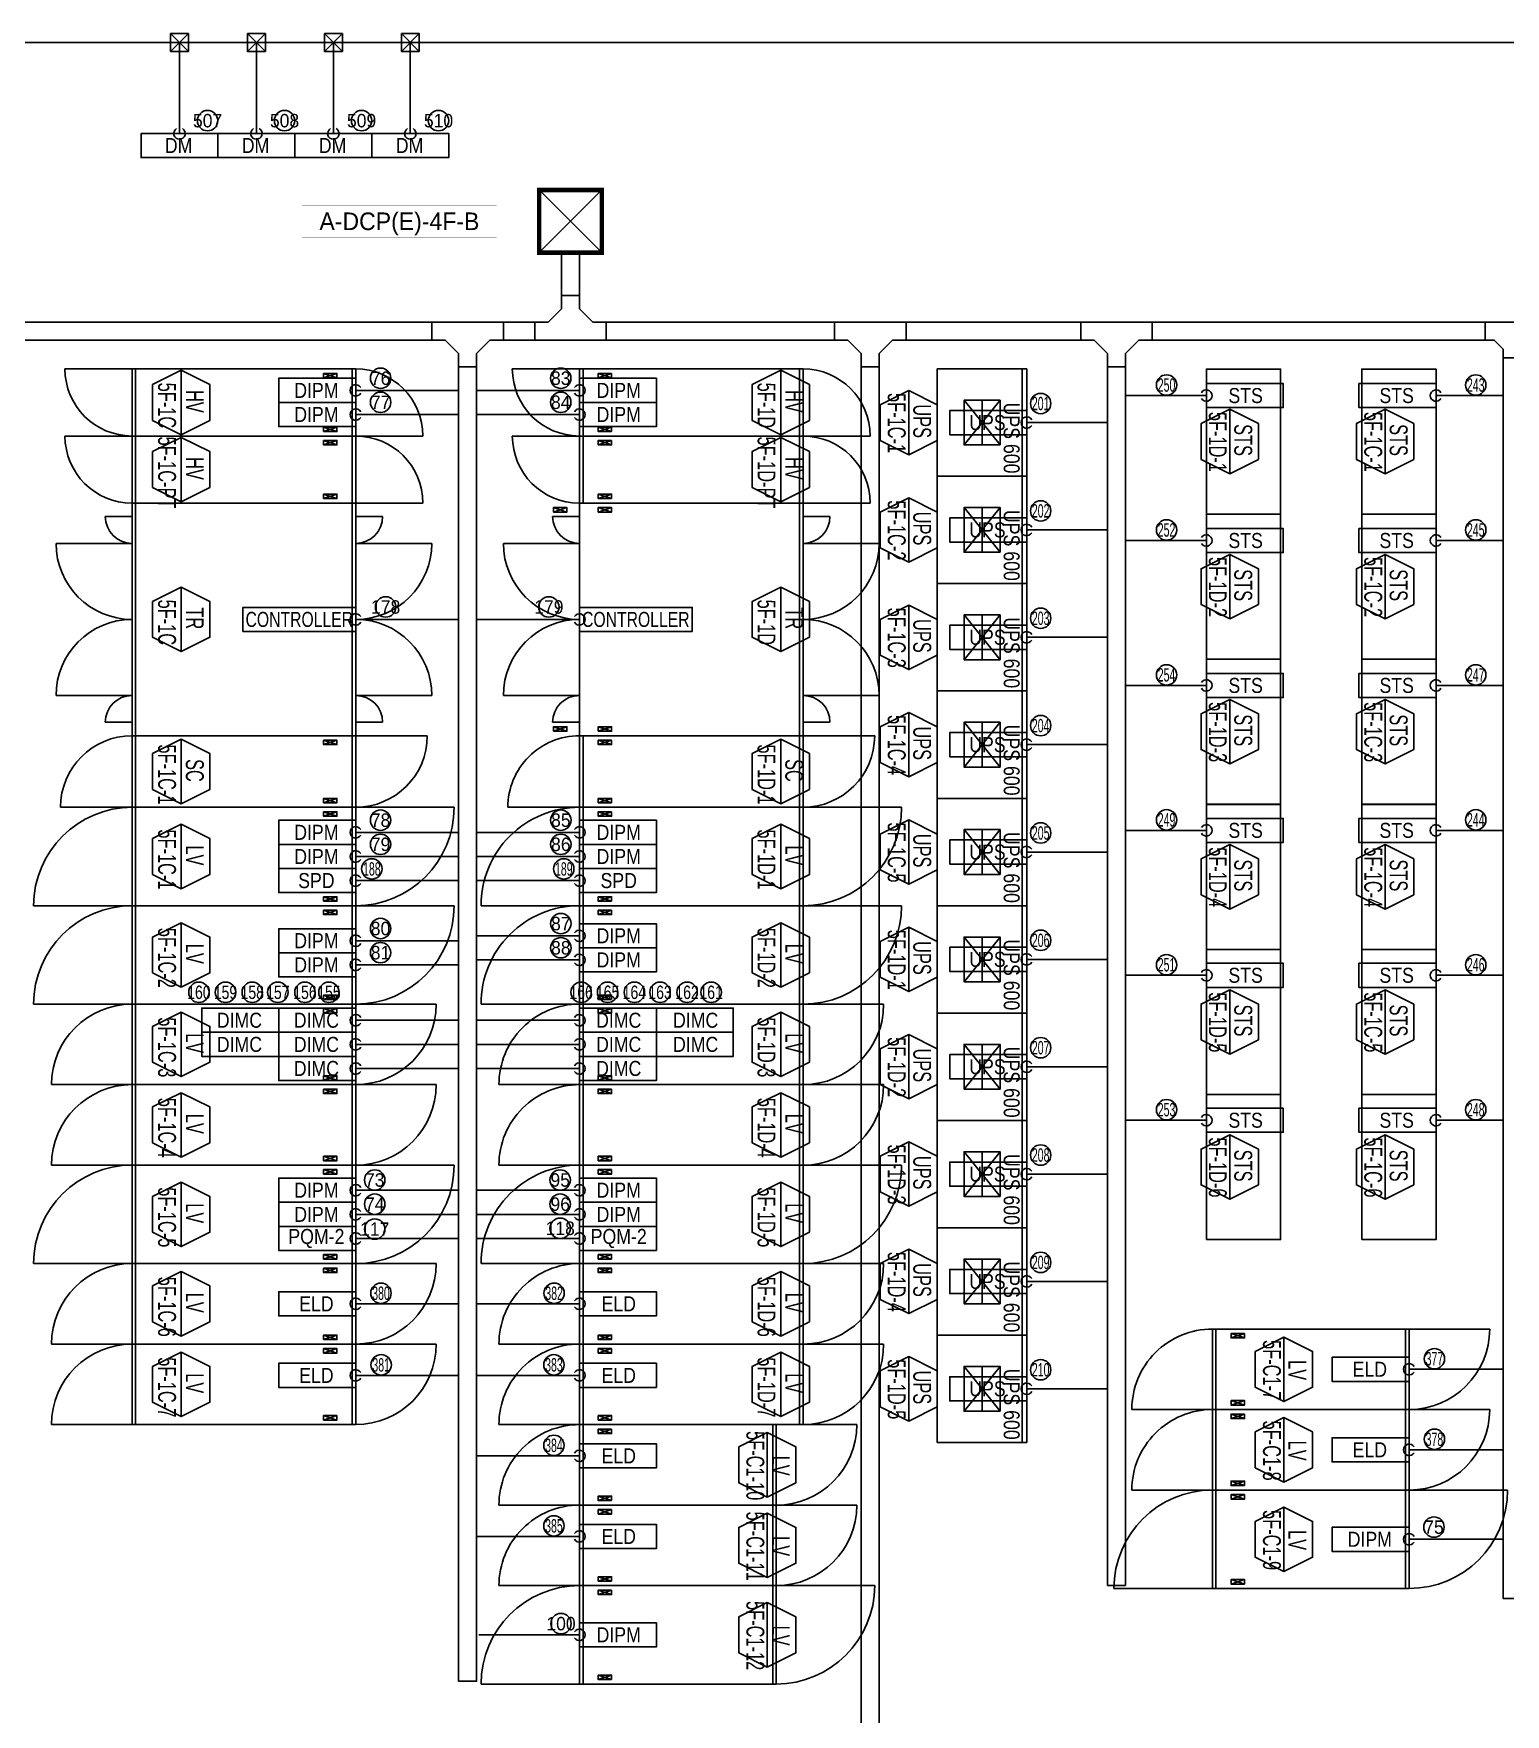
# Model space of a CAD drawing. Header units: millimetres. Extents: x 89450 to 753248, y -530175 to 1209785.
# Drawn here: x 144954 to 161403, y 483866 to 502653 of the extents above; entities that cross this region are included whole.
import ezdxf
from ezdxf.enums import TextEntityAlignment as Align

# ---------------------------------------------------------------- set-up
doc = ezdxf.new("R2010")
doc.units = ezdxf.units.MM
doc.header["$LTSCALE"] = 150
for name, color, linetype in [('------00 Switch Gear', 3, 'Continuous'), ('------00 Switch Gear_Number', 1, 'Continuous'), ('-----29 Indicator', 1, 'Continuous'), ('-----99 EPMS CABLE DUCT', 4, 'Continuous'), ('-----99 EPMS CONDUIT', 4, 'Continuous'), ('-----99 EPMS DEVICE', 3, 'Continuous'), ('-----99 EPMS PNL', 6, 'Continuous')]:
    doc.layers.add(name, color=color, linetype=linetype)
doc.layers.add('NOPLOT', color=191, linetype='Continuous', plot=False)
doc.styles.add('ELEC', font='')
doc.styles.get('ELEC').set_extended_font_data('Dotum')

# ---------------------------------------------------------------- blocks, each defined once
blk = doc.blocks.new('zw$32E')
for p, q in [((100, 0), (0, 0)), ((0, 0), (0, -400)), ((100, -75), (100, 0)), ((175, -150), (100, -75)), ((250, -150), (175, -150)), ((250, -250), (250, -150)), ((100, -325), (175, -250)), ((175, -250), (250, -250)), ((100, -400), (100, -325)), ((0, -400), (100, -400))]:
    blk.add_line(p, q)
blk = doc.blocks.new('750X2500')
at = {"layer": '------00 Switch Gear', "color": 161}
for p, q in [((-3250, 750), (-2458, 750)), ((-2460, 750), (-2460, 0)), ((-210, 700), (-360, 650)), ((-360, 700), (-210, 650)), ((-40, 750), (-40, 0)), ((-210, 50), (-360, 100)), ((-360, 50), (-210, 100)), ((750, 0), (-42, 0))]:
    blk.add_line(p, q, dxfattribs=at)
for points in [[(-2500, 750), (-2500, 0), (0, 0), (0, 750)], [(-360, 700), (-210, 700), (-210, 650), (-360, 650)], [(-360, 50), (-210, 50), (-210, 100), (-360, 100)]]:
    blk.add_lwpolyline(points, close=True, dxfattribs=at)
for centre, start, end in [((-2500, 750), 180, 270), ((0, 0), 0, 90)]:
    blk.add_arc(centre, 750, start, end, dxfattribs=at)
blk = doc.blocks.new('800X2500')
at = {"layer": '------00 Switch Gear', "color": 161}
for p, q in [((-2460, 800), (-2460, 0)), ((800, 800), (-42, 800)), ((-40, 800), (-40, 0)), ((-210, 750), (-360, 700)), ((-360, 750), (-210, 700)), ((-3300, 0), (-2458, 0)), ((-210, 50), (-360, 100)), ((-360, 50), (-210, 100))]:
    blk.add_line(p, q, dxfattribs=at)
for points in [[(-2500, 800), (-2500, 0), (0, 0), (0, 800)], [(-360, 750), (-210, 750), (-210, 700), (-360, 700)], [(-360, 50), (-210, 50), (-210, 100), (-360, 100)]]:
    blk.add_lwpolyline(points, close=True, dxfattribs=at)
for centre, start, end in [((-2500, 0), 90, 180), ((0, 800), 270, 0)]:
    blk.add_arc(centre, 800, start, end, dxfattribs=at)
blk = doc.blocks.new('1100X2500')
at = {"layer": '------00 Switch Gear', "color": 161}
for p, q in [((-2460, 1100), (-2460, 0)), ((-210, 1050), (-360, 1000)), ((-360, 1050), (-210, 1000)), ((1100, 1100), (-42, 1100)), ((-40, 1100), (-40, 0)), ((-3600, 0), (-2458, 0)), ((-210, 50), (-360, 100)), ((-360, 50), (-210, 100))]:
    blk.add_line(p, q, dxfattribs=at)
at = {"layer": '------00 Switch Gear', "color": 161, "elevation": 0}
for points in [[(-2500, 1100), (-2500, 0), (0, 0), (0, 1100)], [(-360, 1050), (-210, 1050), (-210, 1000), (-360, 1000)], [(-360, 50), (-210, 50), (-210, 100), (-360, 100)]]:
    blk.add_lwpolyline(points, close=True, dxfattribs=at)
at = {"layer": '------00 Switch Gear', "color": 161}
for centre, start, end in [((-2500, 0), 90, 180), ((0, 1100), 270, 0)]:
    blk.add_arc(centre, 1100, start, end, dxfattribs=at)
blk = doc.blocks.new('900X2500')
at = {"layer": '------00 Switch Gear', "color": 161}
for p, q in [((-2460, 900), (-2460, 0)), ((-210, 850), (-360, 800)), ((-360, 850), (-210, 800)), ((900, 900), (-42, 900)), ((-40, 900), (-40, 0)), ((-3400, 0), (-2458, 0)), ((-210, 50), (-360, 100)), ((-360, 50), (-210, 100))]:
    blk.add_line(p, q, dxfattribs=at)
at = {"layer": '------00 Switch Gear', "color": 161, "elevation": 0}
for points in [[(-2500, 900), (-2500, 0), (0, 0), (0, 900)], [(-360, 850), (-210, 850), (-210, 800), (-360, 800)], [(-360, 50), (-210, 50), (-210, 100), (-360, 100)]]:
    blk.add_lwpolyline(points, close=True, dxfattribs=at)
at = {"layer": '------00 Switch Gear', "color": 161}
for centre, start, end in [((-2500, 0), 90, 180), ((0, 900), 270, 0)]:
    blk.add_arc(centre, 900, start, end, dxfattribs=at)
blk = doc.blocks.new('UPS 600kV')
at = {"layer": '------00 Switch Gear', "color": 161}
blk.add_line((800, 850), (-402, 850), dxfattribs=at)
blk.add_lwpolyline([(798, -100), (-402, -100), (-402, 900), (798, 900)], close=True, dxfattribs=at)
at = {"layer": 'NOPLOT', "color": 161}
for p, q in [((-52, 199), (448, 601)), ((448, 199), (-52, 601)), ((-52, 400), (448, 400))]:
    blk.add_line(p, q, dxfattribs=at)
blk.add_lwpolyline([(448, 601), (448, 199), (-52, 199), (-52, 601)], close=True, dxfattribs=at)
at = {"layer": 'NOPLOT', "color": 161, "style": 'ELEC', "width": 0.85}
blk.add_text('UPS 600', height=178.2, dxfattribs=at).set_placement((-26, 731), align=Align.MIDDLE_LEFT)
blk = doc.blocks.new('1100x2200')
at = {"layer": '------00 Switch Gear', "color": 161}
for p, q in [((-2160, 0), (-2160, 1100)), ((-1990, 1050), (-1840, 1000)), ((-1840, 1050), (-1990, 1000)), ((1100, 1100), (-42, 1100)), ((-40, 0), (-40, 1100)), ((-3300, 0), (-2158, 0)), ((-1990, 50), (-1840, 100)), ((-1840, 50), (-1990, 100))]:
    blk.add_line(p, q, dxfattribs=at)
at = {"layer": '------00 Switch Gear', "color": 161, "elevation": 0}
for points in [[(0, 0), (0, 1100), (-2200, 1100), (-2200, 0)], [(-1840, 1050), (-1990, 1050), (-1990, 1000), (-1840, 1000)], [(-1840, 50), (-1990, 50), (-1990, 100), (-1840, 100)]]:
    blk.add_lwpolyline(points, close=True, dxfattribs=at)
at = {"layer": '------00 Switch Gear', "color": 161}
for centre, start, end in [((-2200, 0), 90, 180), ((0, 1100), 270, 0)]:
    blk.add_arc(centre, 1100, start, end, dxfattribs=at)
blk = doc.blocks.new('900x2200')
at = {"layer": '------00 Switch Gear', "color": 161}
for p, q in [((-2160, 900), (-2160, 0)), ((-210, 850), (-360, 800)), ((-360, 850), (-210, 800)), ((900, 900), (-42, 900)), ((-40, 900), (-40, 0)), ((-3100, 0), (-2158, 0)), ((-210, 50), (-360, 100)), ((-360, 50), (-210, 100))]:
    blk.add_line(p, q, dxfattribs=at)
for points in [[(-2200, 900), (-2200, 0), (0, 0), (0, 900)], [(-360, 850), (-210, 850), (-210, 800), (-360, 800)], [(-360, 50), (-210, 50), (-210, 100), (-360, 100)]]:
    blk.add_lwpolyline(points, close=True, dxfattribs=at)
for centre, start, end in [((-2200, 0), 90, 180), ((0, 900), 270, 0)]:
    blk.add_arc(centre, 900, start, end, dxfattribs=at)
blk = doc.blocks.new('STS-R')
at = {"color": 161}
blk.add_lwpolyline([(886994, -128588), (888614, -128588), (888614, -129418), (886994, -129418), (886994, -128588)], dxfattribs=at)

msp = doc.modelspace()

# ---------------------------------------------------------------- linework, layer by layer
at = {"layer": '------00 Switch Gear', "color": 161}
for p, q in [((146094, 497405), (146094, 494805)), ((148514, 497405), (148514, 494805)), ((150914, 497305), (150764, 497355)), ((150914, 497355), (150764, 497305)), ((151414, 497305), (151264, 497355)), ((151414, 497355), (151264, 497305)), ((151414, 497305), (151264, 497355)), ((151414, 497355), (151264, 497305)), ((153514, 494805), (153514, 497405)), ((146054, 497255), (145754, 497255)), ((148854, 497255), (148554, 497255)), ((150754, 497255), (151054, 497255)), ((150754, 497255), (151054, 497255)), ((153854, 497255), (153554, 497255)), ((146054, 496955), (145204, 496955)), ((148554, 496955), (149404, 496955)), ((151054, 496955), (150204, 496955)), ((151054, 496955), (150204, 496955)), ((153554, 496955), (154404, 496955)), ((146054, 495255), (145204, 495255)), ((148554, 495255), (149404, 495255)), ((151054, 495255), (150204, 495255)), ((151054, 495255), (150204, 495255)), ((153554, 495255), (154404, 495255)), ((145754, 494955), (146054, 494955)), ((148854, 494955), (148554, 494955)), ((151054, 494955), (150754, 494955)), ((151054, 494955), (150754, 494955)), ((150914, 494855), (150764, 494905)), ((150914, 494905), (150764, 494855)), ((151414, 494855), (151264, 494905)), ((151414, 494905), (151264, 494855)), ((151414, 494855), (151264, 494905)), ((151414, 494905), (151264, 494855)), ((153554, 494955), (153854, 494955))]:
    msp.add_line(p, q, dxfattribs=at)
for points in [[(148554, 497405), (148554, 494805), (146054, 494805), (146054, 497405)], [(150764, 497305), (150764, 497355), (150914, 497355), (150914, 497305)], [(151054, 494805), (151054, 497405), (153554, 497405), (153554, 494805)], [(151264, 497305), (151264, 497355), (151414, 497355), (151414, 497305)], [(151264, 497305), (151264, 497355), (151414, 497355), (151414, 497305)], [(150764, 494855), (150764, 494905), (150914, 494905), (150914, 494855)], [(151264, 494855), (151264, 494905), (151414, 494905), (151414, 494855)], [(151264, 494855), (151264, 494905), (151414, 494905), (151414, 494855)]]:
    msp.add_lwpolyline(points, close=True, dxfattribs=at)
for centre, radius, start, end in [((146054, 497255), 300, 180, 270), ((148554, 497255), 300, 270, 0), ((151054, 497255), 300, 180, 270), ((151054, 497255), 300, 180, 270), ((153554, 497255), 300, 270, 0), ((146054, 496955), 850, 180, 270), ((148554, 496955), 850, 270, 0), ((151054, 496955), 850, 180, 270), ((151054, 496955), 850, 180, 270), ((153554, 496955), 850, 270, 0), ((146054, 495255), 850, 90, 180), ((148554, 495255), 850, 0, 90), ((151054, 495255), 850, 90, 180), ((151054, 495255), 850, 90, 180), ((153554, 495255), 850, 0, 90), ((146054, 494955), 300, 90, 180), ((148554, 494955), 300, 0, 90), ((151054, 494955), 300, 90, 180), ((151054, 494955), 300, 90, 180), ((153554, 494955), 300, 0, 90)]:
    msp.add_arc(centre, radius, start, end, dxfattribs=at)
at = {"layer": '------00 Switch Gear_Number', "color": 1}
for points in [[(146604, 498890), (146604, 498170), (146924, 498330), (146924, 498730), (146604, 498890), (146284, 498730), (146284, 498330), (146604, 498170)], [(153304, 498890), (153304, 498170), (153624, 498330), (153624, 498730), (153304, 498890), (152984, 498730), (152984, 498330), (153304, 498170)], [(154734, 498665), (154734, 497945), (154414, 498105), (154414, 498505), (154734, 498665), (155054, 498505), (155054, 498105), (154734, 497945)], [(146604, 498140), (146604, 497420), (146924, 497580), (146924, 497980), (146604, 498140), (146284, 497980), (146284, 497580), (146604, 497420)], [(153304, 498140), (153304, 497420), (153624, 497580), (153624, 497980), (153304, 498140), (152984, 497980), (152984, 497580), (153304, 497420)], [(154734, 497465), (154734, 496745), (154414, 496905), (154414, 497305), (154734, 497465), (155054, 497305), (155054, 496905), (154734, 496745)], [(146604, 496465), (146604, 495745), (146924, 495905), (146924, 496305), (146604, 496465), (146284, 496305), (146284, 495905), (146604, 495745)], [(153304, 496465), (153304, 495745), (153624, 495905), (153624, 496305), (153304, 496465), (152984, 496305), (152984, 495905), (153304, 495745)], [(154734, 496265), (154734, 495545), (154414, 495705), (154414, 496105), (154734, 496265), (155054, 496105), (155054, 495705), (154734, 495545)], [(154734, 495065), (154734, 494345), (154414, 494505), (154414, 494905), (154734, 495065), (155054, 494905), (155054, 494505), (154734, 494345)], [(146604, 494765), (146604, 494045), (146924, 494205), (146924, 494605), (146604, 494765), (146284, 494605), (146284, 494205), (146604, 494045)], [(153304, 494765), (153304, 494045), (153624, 494205), (153624, 494605), (153304, 494765), (152984, 494605), (152984, 494205), (153304, 494045)], [(146604, 493815), (146604, 493095), (146924, 493255), (146924, 493655), (146604, 493815), (146284, 493655), (146284, 493255), (146604, 493095)], [(153304, 493815), (153304, 493095), (153624, 493255), (153624, 493655), (153304, 493815), (152984, 493655), (152984, 493255), (153304, 493095)], [(154734, 493865), (154734, 493145), (154414, 493305), (154414, 493705), (154734, 493865), (155054, 493705), (155054, 493305), (154734, 493145)], [(146604, 492715), (146604, 491995), (146924, 492155), (146924, 492555), (146604, 492715), (146284, 492555), (146284, 492155), (146604, 491995)], [(153304, 492715), (153304, 491995), (153624, 492155), (153624, 492555), (153304, 492715), (152984, 492555), (152984, 492155), (153304, 491995)], [(154734, 492665), (154734, 491945), (154414, 492105), (154414, 492505), (154734, 492665), (155054, 492505), (155054, 492105), (154734, 491945)], [(146604, 491715), (146604, 490995), (146924, 491155), (146924, 491555), (146604, 491715), (146284, 491555), (146284, 491155), (146604, 490995)], [(153304, 491715), (153304, 490995), (153624, 491155), (153624, 491555), (153304, 491715), (152984, 491555), (152984, 491155), (153304, 490995)], [(154734, 491465), (154734, 490745), (154414, 490905), (154414, 491305), (154734, 491465), (155054, 491305), (155054, 490905), (154734, 490745)], [(146604, 490815), (146604, 490095), (146924, 490255), (146924, 490655), (146604, 490815), (146284, 490655), (146284, 490255), (146604, 490095)], [(153304, 490815), (153304, 490095), (153624, 490255), (153624, 490655), (153304, 490815), (152984, 490655), (152984, 490255), (153304, 490095)], [(154734, 490265), (154734, 489545), (154414, 489705), (154414, 490105), (154734, 490265), (155054, 490105), (155054, 489705), (154734, 489545)], [(146604, 489815), (146604, 489095), (146924, 489255), (146924, 489655), (146604, 489815), (146284, 489655), (146284, 489255), (146604, 489095)], [(153304, 489815), (153304, 489095), (153624, 489255), (153624, 489655), (153304, 489815), (152984, 489655), (152984, 489255), (153304, 489095)], [(154734, 489065), (154734, 488345), (154414, 488505), (154414, 488905), (154734, 489065), (155054, 488905), (155054, 488505), (154734, 488345)], [(146604, 488815), (146604, 488095), (146924, 488255), (146924, 488655), (146604, 488815), (146284, 488655), (146284, 488255), (146604, 488095)], [(153304, 488815), (153304, 488095), (153624, 488255), (153624, 488655), (153304, 488815), (152984, 488655), (152984, 488255), (153304, 488095)], [(146604, 487915), (146604, 487195), (146924, 487355), (146924, 487755), (146604, 487915), (146284, 487755), (146284, 487355), (146604, 487195)], [(153304, 487915), (153304, 487195), (153624, 487355), (153624, 487755), (153304, 487915), (152984, 487755), (152984, 487355), (153304, 487195)], [(154734, 487865), (154734, 487145), (154414, 487305), (154414, 487705), (154734, 487865), (155054, 487705), (155054, 487305), (154734, 487145)]]:
    msp.add_lwpolyline(points, dxfattribs=at)
at = {"layer": '------00 Switch Gear_Number', "color": 1, "elevation": 0}
for points in [[(158322, 498454), (158322, 497734), (158002, 497894), (158002, 498294), (158322, 498454), (158642, 498294), (158642, 497894), (158322, 497734)], [(160059, 498454), (160059, 497734), (159739, 497894), (159739, 498294), (160059, 498454), (160379, 498294), (160379, 497894), (160059, 497734)], [(158322, 496832), (158322, 496112), (158002, 496272), (158002, 496672), (158322, 496832), (158642, 496672), (158642, 496272), (158322, 496112)], [(160059, 496832), (160059, 496112), (159739, 496272), (159739, 496672), (160059, 496832), (160379, 496672), (160379, 496272), (160059, 496112)], [(158322, 495210), (158322, 494490), (158002, 494650), (158002, 495050), (158322, 495210), (158642, 495050), (158642, 494650), (158322, 494490)], [(160059, 495210), (160059, 494490), (159739, 494650), (159739, 495050), (160059, 495210), (160379, 495050), (160379, 494650), (160059, 494490)], [(158322, 493588), (158322, 492868), (158002, 493028), (158002, 493428), (158322, 493588), (158642, 493428), (158642, 493028), (158322, 492868)], [(160059, 493588), (160059, 492868), (159739, 493028), (159739, 493428), (160059, 493588), (160379, 493428), (160379, 493028), (160059, 492868)], [(158322, 491966), (158322, 491246), (158002, 491406), (158002, 491806), (158322, 491966), (158642, 491806), (158642, 491406), (158322, 491246)], [(160059, 491966), (160059, 491246), (159739, 491406), (159739, 491806), (160059, 491966), (160379, 491806), (160379, 491406), (160059, 491246)], [(158322, 490344), (158322, 489624), (158002, 489784), (158002, 490184), (158322, 490344), (158642, 490184), (158642, 489784), (158322, 489624)], [(160059, 490344), (160059, 489624), (159739, 489784), (159739, 490184), (160059, 490344), (160379, 490184), (160379, 489784), (160059, 489624)]]:
    msp.add_lwpolyline(points, dxfattribs=at)
at = {"layer": '------00 Switch Gear_Number', "elevation": 0}
for points in [[(158928, 487363), (158928, 488083), (159248, 487923), (159248, 487523), (158928, 487363), (158608, 487523), (158608, 487923), (158928, 488083)], [(158928, 486463), (158928, 487183), (159248, 487023), (159248, 486623), (158928, 486463), (158608, 486623), (158608, 487023), (158928, 487183)], [(158928, 485463), (158928, 486183), (159248, 486023), (159248, 485623), (158928, 485463), (158608, 485623), (158608, 486023), (158928, 486183)]]:
    msp.add_lwpolyline(points, dxfattribs=at)
at = {"layer": '------00 Switch Gear_Number'}
for points in [[(153154, 486295), (153154, 487015), (153474, 486855), (153474, 486455), (153154, 486295), (152834, 486455), (152834, 486855), (153154, 487015)], [(153154, 485395), (153154, 486115), (153474, 485955), (153474, 485555), (153154, 485395), (152834, 485555), (152834, 485955), (153154, 486115)], [(153154, 484395), (153154, 485115), (153474, 484955), (153474, 484555), (153154, 484395), (152834, 484555), (152834, 484955), (153154, 485115)]]:
    msp.add_lwpolyline(points, dxfattribs=at)
at = {"layer": '-----29 Indicator'}
for centre in [(146898, 501680), (147758, 501680), (148619, 501680), (149479, 501680), (148832, 498801, 0), (150845, 498801, 0), (157616, 498725, 0), (161072, 498725, 0), (148832, 498532, 0), (150845, 498532, 0), (156209, 498518, 0), (156209, 497318, 0), (157616, 497105, 0), (161072, 497105, 0), (148888, 496244, 0), (150712, 496244, 0), (156209, 496118, 0), (157616, 495485, 0), (161072, 495485, 0), (156209, 494918, 0), (148831, 493861, 0), (150846, 493861, 0), (157616, 493865, 0), (161072, 493865, 0), (156209, 493718, 0), (148831, 493591, 0), (150846, 493591, 0), (148734, 493316, 0), (150879, 493316, 0), (150846, 492705, 0), (148831, 492650, 0), (156209, 492518, 0), (148831, 492380, 0), (150846, 492435, 0), (157616, 492245, 0), (161072, 492245, 0), (146801, 491937, 0), (147098, 491937, 0), (147397, 491937, 0), (147683, 491937, 0), (147986, 491937, 0), (148254, 491937, 0), (151073, 491937, 0), (151369, 491937, 0), (151668, 491937, 0), (151955, 491937, 0), (152257, 491937, 0), (152526, 491937, 0), (156209, 491318, 0), (157616, 490625, 0), (161072, 490625, 0), (156209, 490118, 0), (148766, 489839, 0), (150839, 489839, 0), (148766, 489569, 0), (150839, 489569, 0), (148766, 489290, 0), (150839, 489299, 0), (156209, 488918, 0), (148836, 488573, 0), (150771, 488573, 0), (160610, 487841, 0), (148838, 487773, 0), (150769, 487773, 0), (156209, 487718, 0), (150769, 486873, 0), (160610, 486941, 0), (150769, 485973, 0), (160605, 485959, 0), (150848, 484880, 0)]:
    msp.add_circle(centre, 114, dxfattribs=at)
at = {"layer": '-----99 EPMS CABLE DUCT'}
msp.add_line((144653, 502553), (169349, 502553), dxfattribs=at)
at = {"layer": '-----99 EPMS CABLE DUCT', "elevation": 0}
for points in [[(151054, 500205), (150854, 500205), (150854, 499727), (151054, 499727)], [(149404, 499427), (140504, 499427), (140504, 499227), (149404, 499227)], [(150204, 499427), (150554, 499427), (150554, 499227), (150204, 499227)], [(151354, 499427), (153904, 499427), (153904, 499227), (151354, 499227)], [(154704, 499427), (156657, 499427), (156657, 499227), (154704, 499227)], [(161178, 499427), (157457, 499427), (157457, 499227), (161178, 499227)]]:
    msp.add_lwpolyline(points, close=True, dxfattribs=at)
at = {"layer": '-----99 EPMS CABLE DUCT'}
msp.add_lwpolyline([(161378, 499027), (161578, 499027), (161578, 499427), (161178, 499427), (161178, 499227), (161278, 499227), (161378, 499127), (161378, 499027)], dxfattribs=at)
for points in [[(161578, 499027), (161378, 499027), (161378, 485162), (161578, 485162)], [(149904, 498927), (149704, 498927), (149704, 484237), (149904, 484237)], [(154404, 498927), (154204, 498927), (154204, 482507), (154404, 482507)], [(157157, 498927), (156957, 498927), (156957, 485307), (157157, 485307)]]:
    msp.add_lwpolyline(points, close=True, dxfattribs=at)
at = {"layer": '-----99 EPMS CONDUIT'}
for p, q in [((146684, 502653), (146484, 502453)), ((146484, 502653), (146684, 502453)), ((146584, 501536), (146584, 502553)), ((147544, 502653), (147344, 502453)), ((147344, 502653), (147544, 502453)), ((147444, 501536), (147444, 502553)), ((148404, 502653), (148204, 502453)), ((148204, 502653), (148404, 502453)), ((148304, 501536), (148304, 502553)), ((149264, 502653), (149064, 502453)), ((149064, 502653), (149264, 502453)), ((149164, 501536), (149164, 502553)), ((148554, 498665), (149704, 498665)), ((151054, 498665), (149904, 498665)), ((158061, 498607), (157157, 498607)), ((160628, 498607), (161378, 498607)), ((148554, 498395), (149704, 498395)), ((151054, 498395), (149904, 498395)), ((156054, 498305), (156957, 498305)), ((156054, 497105), (156957, 497105)), ((158061, 496987), (157157, 496987)), ((160628, 496987), (161378, 496987)), ((148554, 496105), (149704, 496105, 0)), ((151054, 496105), (149904, 496105, 0)), ((156054, 495905), (156957, 495905)), ((158061, 495367), (157157, 495367)), ((160628, 495367), (161378, 495367)), ((156054, 494705), (156957, 494705)), ((148554, 493725), (149703, 493725)), ((151054, 493725), (149904, 493725)), ((158061, 493747), (157157, 493747)), ((160628, 493747), (161378, 493747)), ((148554, 493455), (149703, 493455)), ((151054, 493455), (149904, 493455)), ((156054, 493505), (156957, 493505)), ((148554, 493185), (149703, 493185)), ((151054, 493185), (149904, 493185)), ((148554, 492513), (149703, 492513)), ((151054, 492568), (149904, 492568)), ((148554, 492244), (149703, 492244)), ((151054, 492299), (149904, 492299)), ((156054, 492305), (156957, 492305)), ((158061, 492127), (157157, 492127)), ((160628, 492127), (161378, 492127)), ((148554, 491625), (149703, 491625)), ((151054, 491625), (149904, 491625)), ((148554, 491355), (149703, 491355)), ((151054, 491355), (149904, 491355)), ((156054, 491105), (156957, 491105)), ((148554, 491085), (149703, 491085)), ((151054, 491085), (149904, 491085)), ((158061, 490507), (157157, 490507)), ((160628, 490507), (161378, 490507)), ((156054, 489905), (156957, 489905)), ((148554, 489725), (149704, 489725)), ((151054, 489725), (149904, 489725)), ((148554, 489455), (149704, 489455)), ((151054, 489455), (149904, 489455)), ((148554, 489185), (149704, 489185)), ((151054, 489185), (149904, 489185)), ((156054, 488705), (156957, 488705)), ((148554, 488455), (149704, 488455)), ((151054, 488455), (149904, 488455)), ((160328, 487723, 0), (161379, 487723)), ((148554, 487655), (149704, 487655)), ((151054, 487655), (149904, 487655)), ((156054, 487505), (156957, 487505)), ((160328, 486823, 0), (161379, 486823)), ((151054, 486755), (149904, 486755)), ((151054, 485855), (149904, 485855)), ((160328, 485823, 0), (161378, 485823)), ((151054, 484755), (149929, 484755))]:
    msp.add_line(p, q, dxfattribs=at)
for points in [[(146484, 502653), (146684, 502653), (146684, 502453), (146484, 502453)], [(147344, 502653), (147544, 502653), (147544, 502453), (147344, 502453)], [(148204, 502653), (148404, 502653), (148404, 502453), (148204, 502453)], [(149064, 502653), (149264, 502653), (149264, 502453), (149064, 502453)]]:
    msp.add_lwpolyline(points, close=True, dxfattribs=at)
for centre, start, end in [((146584, 501536), 120, 60), ((147444, 501536), 120, 60), ((148304, 501536), 120, 60), ((149164, 501536), 120, 60), ((148554, 498665), 30, 330), ((151054, 498665), 210, 150), ((158061, 498607), 210, 150), ((160628, 498607), 30, 330), ((148554, 498395), 30, 330), ((151054, 498395), 210, 150), ((156054, 498305), 30, 330), ((156054, 497105), 30, 330), ((158061, 496987), 210, 150), ((160628, 496987), 30, 330), ((148554, 496105), 30, 330), ((151054, 496105), 210, 150), ((156054, 495905), 30, 330), ((158061, 495367), 210, 150), ((160628, 495367), 30, 330), ((156054, 494705), 30, 330), ((148554, 493725), 30, 330), ((151054, 493725), 210, 150), ((158061, 493747), 210, 150), ((160628, 493747), 30, 330), ((156054, 493505), 30, 330), ((148554, 493455), 30, 330), ((151054, 493455), 210, 150), ((148554, 493185), 30, 330), ((151054, 493185), 210, 150), ((151054, 492568), 210, 150), ((148554, 492513), 30, 330), ((148554, 492244), 30, 330), ((151054, 492299), 210, 150), ((156054, 492305), 30, 330), ((158061, 492127), 210, 150), ((160628, 492127), 30, 330), ((148554, 491625), 30, 330), ((151054, 491625), 210, 150), ((148554, 491355), 30, 330), ((151054, 491355), 210, 150), ((148554, 491085), 30, 330), ((151054, 491085), 210, 150), ((156054, 491105), 30, 330), ((158061, 490507), 210, 150), ((160628, 490507), 30, 330), ((156054, 489905), 30, 330), ((148554, 489725), 30, 330), ((151054, 489725), 210, 150), ((148554, 489455), 30, 330), ((151054, 489455), 210, 150), ((148554, 489185), 30, 330), ((151054, 489185), 210, 150), ((156054, 488705), 30, 330), ((148554, 488455), 30, 330), ((151054, 488455), 210, 150), ((148554, 487655), 30, 330), ((151054, 487655), 210, 150), ((160328, 487723, 0), 30, 330), ((156054, 487505), 30, 330), ((151054, 486755), 210, 150), ((160328, 486823, 0), 30, 330), ((151054, 485855), 210, 150), ((160328, 485823, 0), 30, 330), ((151054, 484755), 210, 150)]:
    msp.add_arc(centre, 63.8, start, end, dxfattribs=at)
at = {"layer": '-----99 EPMS DEVICE', "color": 2}
for points in [[(147014, 501536), (146154, 501536), (146154, 501267), (147014, 501267)], [(147874, 501536), (147014, 501536), (147014, 501267), (147874, 501267)], [(148734, 501536), (147874, 501536), (147874, 501267), (148734, 501267)], [(149594, 501536), (148734, 501536), (148734, 501267), (149594, 501267)], [(148554, 488590), (147693, 488590), (147693, 488320), (148554, 488320)], [(148554, 487790), (147693, 487790), (147693, 487520), (148554, 487520)]]:
    msp.add_lwpolyline(points, close=True, dxfattribs=at)
at = {"layer": '-----99 EPMS DEVICE'}
for points in [[(148554, 498800), (147693, 498800), (147693, 498530), (148554, 498530)], [(151054, 498800), (151914, 498800), (151914, 498530), (151054, 498530)], [(158061, 498741), (158921, 498741), (158921, 498472), (158061, 498472)], [(160628, 498741), (159767, 498741), (159767, 498472), (160628, 498472)], [(148554, 498530), (147693, 498530), (147693, 498260), (148554, 498260)], [(151054, 498530), (151914, 498530), (151914, 498260), (151054, 498260)], [(156054, 498440), (155193, 498440), (155193, 498170), (156054, 498170)], [(156054, 497240), (155193, 497240), (155193, 496970), (156054, 496970)], [(158061, 497121), (158921, 497121), (158921, 496852), (158061, 496852)], [(160628, 497121), (159767, 497121), (159767, 496852), (160628, 496852)], [(156054, 496040), (155193, 496040), (155193, 495770), (156054, 495770)], [(158061, 495501), (158921, 495501), (158921, 495232), (158061, 495232)], [(160628, 495501), (159767, 495501), (159767, 495232), (160628, 495232)], [(156054, 494840), (155193, 494840), (155193, 494570), (156054, 494570)], [(148554, 493860), (147693, 493860), (147693, 493590), (148554, 493590)], [(151054, 493860), (151914, 493860), (151914, 493590), (151054, 493590)], [(158061, 493881), (158921, 493881), (158921, 493612), (158061, 493612)], [(160628, 493881), (159767, 493881), (159767, 493612), (160628, 493612)], [(148554, 493590), (147693, 493590), (147693, 493320), (148554, 493320)], [(151054, 493590), (151914, 493590), (151914, 493320), (151054, 493320)], [(156054, 493640), (155193, 493640), (155193, 493370), (156054, 493370)], [(148554, 493320), (147693, 493320), (147693, 493051), (148554, 493051)], [(151054, 493320), (151914, 493320), (151914, 493051), (151054, 493051)], [(148554, 492648), (147693, 492648), (147693, 492379), (148554, 492379)], [(151054, 492703), (151914, 492703), (151914, 492434), (151054, 492434)], [(151054, 492434), (151914, 492434), (151914, 492164), (151054, 492164)], [(156054, 492440), (155193, 492440), (155193, 492170), (156054, 492170)], [(148554, 492379), (147693, 492379), (147693, 492109), (148554, 492109)], [(158061, 492261), (158921, 492261), (158921, 491992), (158061, 491992)], [(160628, 492261), (159767, 492261), (159767, 491992), (160628, 491992)], [(147693, 491760), (146833, 491760), (146833, 491490), (147693, 491490)], [(148554, 491760), (147693, 491760), (147693, 491490), (148554, 491490)], [(151054, 491760), (151914, 491760), (151914, 491490), (151054, 491490)], [(151914, 491760), (152774, 491760), (152774, 491490), (151914, 491490)], [(147693, 491490), (146833, 491490), (146833, 491220), (147693, 491220)], [(148554, 491490), (147693, 491490), (147693, 491220), (148554, 491220)], [(151054, 491490), (151914, 491490), (151914, 491220), (151054, 491220)], [(151914, 491490), (152774, 491490), (152774, 491220), (151914, 491220)], [(148554, 491220), (147693, 491220), (147693, 490951), (148554, 490951)], [(151054, 491220), (151914, 491220), (151914, 490951), (151054, 490951)], [(156054, 491240), (155193, 491240), (155193, 490970), (156054, 490970)], [(158061, 490641), (158921, 490641), (158921, 490372), (158061, 490372)], [(160628, 490641), (159767, 490641), (159767, 490372), (160628, 490372)], [(156054, 490040), (155193, 490040), (155193, 489770), (156054, 489770)], [(148554, 489860), (147693, 489860), (147693, 489590), (148554, 489590)], [(148554, 489590), (147693, 489590), (147693, 489320), (148554, 489320)], [(148554, 489320), (147693, 489320), (147693, 489051), (148554, 489051)], [(156054, 488840), (155193, 488840), (155193, 488570), (156054, 488570)], [(156054, 487640), (155193, 487640), (155193, 487370), (156054, 487370)], [(151054, 484890), (151914, 484890), (151914, 484620), (151054, 484620)]]:
    msp.add_lwpolyline(points, close=True, dxfattribs=at)
at = {"layer": '-----99 EPMS DEVICE', "elevation": 0}
for points in [[(148554, 496240), (147293, 496240), (147293, 495970), (148554, 495970)], [(151054, 496240), (152314, 496240), (152314, 495970), (151054, 495970)], [(151054, 489860), (151914, 489860), (151914, 489590), (151054, 489590)], [(151054, 489590), (151914, 489590), (151914, 489320), (151054, 489320)], [(151054, 489320), (151914, 489320), (151914, 489051), (151054, 489051)], [(160328, 485958), (159467, 485958), (159467, 485688), (160328, 485688)]]:
    msp.add_lwpolyline(points, close=True, dxfattribs=at)
at = {"layer": '-----99 EPMS DEVICE', "color": 2, "elevation": 0}
for points in [[(151054, 488590), (151914, 488590), (151914, 488320), (151054, 488320)], [(151054, 487790), (151914, 487790), (151914, 487520), (151054, 487520)], [(160328, 487858), (159467, 487858), (159467, 487588), (160328, 487588)], [(151054, 486890), (151914, 486890), (151914, 486620), (151054, 486620)], [(160328, 486958), (159467, 486958), (159467, 486688), (160328, 486688)], [(151054, 485990), (151914, 485990), (151914, 485720), (151054, 485720)]]:
    msp.add_lwpolyline(points, close=True, dxfattribs=at)
at = {"layer": '-----99 EPMS PNL'}
for p, q in [((150604, 500905), (151304, 500205)), ((150604, 500205), (151304, 500905))]:
    msp.add_line(p, q, dxfattribs=at)
at = {"layer": '-----99 EPMS PNL', "elevation": 0}
for points, const_width in [([(150604, 500905), (151304, 500905), (151304, 500205), (150604, 500205)], 50), ([(147957, 500374), (147957, 500735), (150128, 500735), (150128, 500374)], 1)]:
    msp.add_lwpolyline(points, close=True, dxfattribs=dict(at, const_width=const_width))

# ---------------------------------------------------------------- block references
at = {"layer": '------00 Switch Gear'}
for name, p in [('750X2500', (148554, 498155)), ('750X2500', (148554, 497405)), ('800X2500', (148554, 494005)), ('1100X2500', (148554, 492905)), ('1100X2500', (148554, 491805)), ('900X2500', (148554, 490905)), ('900X2500', (148554, 490005)), ('1100X2500', (148554, 488905)), ('900X2500', (148554, 488005)), ('900X2500', (148554, 487105)), ('1100x2200', (160328, 485273, 0)), ('1100x2200', (153254, 484205))]:
    msp.add_blockref(name, p, dxfattribs=at)
for name, p, rotation in [('750X2500', (151054, 498905), 180), ('UPS 600kV', (155154, 498503), 270), ('STS-R', (29473, -389711), 90), ('STS-R', (31210, -389711), 90), ('750X2500', (151054, 498155), 180), ('UPS 600kV', (155154, 497303), 270), ('STS-R', (29473, -391333), 90), ('STS-R', (31210, -391333), 90), ('UPS 600kV', (155154, 496103), 270), ('STS-R', (29473, -392955), 90), ('STS-R', (31210, -392955), 90), ('UPS 600kV', (155154, 494903), 270), ('800X2500', (151054, 494805), 180), ('UPS 600kV', (155154, 493703), 270), ('1100X2500', (151054, 494005), 180), ('STS-R', (29473, -394577), 90), ('STS-R', (31210, -394577), 90), ('1100X2500', (151054, 492905), 180), ('UPS 600kV', (155154, 492503), 270), ('STS-R', (29473, -396199), 90), ('STS-R', (31210, -396199), 90), ('900X2500', (151054, 491805), 180), ('UPS 600kV', (155154, 491303), 270), ('900X2500', (151054, 490905), 180), ('STS-R', (29473, -397821), 90), ('STS-R', (31210, -397821), 90), ('UPS 600kV', (155154, 490103), 270), ('1100X2500', (151054, 490005), 180), ('UPS 600kV', (155154, 488903), 270), ('900X2500', (151054, 488905), 180), ('UPS 600kV', (155154, 487703), 270), ('900x2200', (158128, 488173, 0), 180), ('900X2500', (151054, 488005), 180), ('900x2200', (158128, 487273, 0), 180), ('900x2200', (151054, 487105), 180), ('900x2200', (151054, 486205), 180)]:
    msp.add_blockref(name, p, dxfattribs=dict(at, rotation=rotation))
at = {"layer": '-----99 EPMS CABLE DUCT', "xscale": 2, "yscale": 2, "zscale": 2}
for p, rotation in [((150554, 499227), 89.99999999999993), ((150204, 499427), 269.9999999999999), ((154704, 499427), 269.9999999999999), ((157457, 499427), 269.9999999999999)]:
    msp.add_blockref('zw$32E', p, dxfattribs=dict(at, rotation=rotation))

# ---------------------------------------------------------------- texts
at = {"layer": '------00 Switch Gear_Number', "color": 0, "style": 'ELEC', "width": 0.7}
for s, p in [('5F-1C', (146445, 498497)), ('HV', (146755, 498542)), ('5F-1D', (153145, 498497)), ('HV', (153455, 498542)), ('5F-1C-1', (154600, 498300)), ('UPS', (154885, 498321)), ('5F-1D-1', (158189, 498089)), ('STS', (158473, 498110)), ('5F-1C-1', (159926, 498089)), ('STS', (160210, 498110)), ('5F-1C-PT', (146445, 497747)), ('5F-1D-PT', (153145, 497747)), ('HV', (146755, 497792)), ('HV', (153455, 497792)), ('5F-1C-2', (154600, 497100)), ('UPS', (154885, 497121)), ('5F-1D-2', (158189, 496467)), ('5F-1C-2', (159926, 496467)), ('STS', (158473, 496488)), ('STS', (160210, 496488)), ('5F-1C', (146445, 496072)), ('TR', (146755, 496117)), ('5F-1D', (153145, 496072)), ('TR', (153455, 496117)), ('5F-1C-3', (154600, 495900)), ('UPS', (154885, 495921)), ('5F-1D-3', (158189, 494845)), ('5F-1C-3', (159926, 494845)), ('5F-1C-4', (154600, 494700)), ('UPS', (154885, 494721)), ('STS', (158473, 494866)), ('STS', (160210, 494866)), ('5F-1C-1', (146445, 494372)), ('5F-1D-1', (153145, 494372)), ('SC', (146755, 494417)), ('SC', (153455, 494417)), ('5F-1C-1', (146445, 493422)), ('5F-1D-1', (153145, 493422)), ('5F-1C-5', (154600, 493500)), ('LV', (146755, 493467)), ('LV', (153455, 493467)), ('UPS', (154885, 493521)), ('5F-1D-4', (158189, 493223)), ('5F-1C-4', (159926, 493223)), ('STS', (158473, 493244)), ('STS', (160210, 493244)), ('5F-1C-2', (146445, 492322)), ('5F-1D-2', (153145, 492322)), ('5F-1D-1', (154600, 492300)), ('LV', (146755, 492367)), ('LV', (153455, 492367)), ('UPS', (154885, 492321)), ('5F-1D-5', (158189, 491601)), ('5F-1C-5', (159926, 491601)), ('STS', (158473, 491622)), ('STS', (160210, 491622)), ('5F-1C-3', (146445, 491322)), ('5F-1D-3', (153145, 491322)), ('LV', (146755, 491367)), ('LV', (153455, 491367)), ('5F-1D-2', (154600, 491100)), ('UPS', (154885, 491121)), ('5F-1C-4', (146445, 490422)), ('5F-1D-4', (153145, 490422)), ('LV', (146755, 490467)), ('LV', (153455, 490467)), ('5F-1D-3', (154600, 489900)), ('5F-1D-6', (158189, 489979)), ('STS', (158473, 490000)), ('5F-1C-6', (159926, 489979)), ('STS', (160210, 490000)), ('UPS', (154885, 489921)), ('5F-1C-5', (146445, 489422)), ('5F-1D-5', (153145, 489422)), ('LV', (146755, 489467)), ('LV', (153455, 489467)), ('5F-1D-4', (154600, 488700)), ('UPS', (154885, 488721)), ('5F-1C-6', (146445, 488422)), ('5F-1D-6', (153145, 488422)), ('LV', (146755, 488467)), ('LV', (153455, 488467)), ('5F-C1-7', (158794, 487714, 0)), ('5F-1C-7', (146445, 487522)), ('5F-1D-7', (153145, 487522)), ('5F-1D-5', (154600, 487500)), ('LV', (159079, 487714, 0)), ('LV', (146755, 487567)), ('LV', (153455, 487567)), ('UPS', (154885, 487521)), ('5F-C1-10', (153020, 486646)), ('5F-C1-8', (158794, 486814, 0)), ('LV', (159079, 486814, 0)), ('LV', (153305, 486646)), ('5F-C1-11', (153020, 485746)), ('5F-C1-9', (158794, 485814, 0)), ('LV', (153305, 485746)), ('LV', (159079, 485814, 0)), ('5F-C1-12', (153020, 484746)), ('LV', (153305, 484746))]:
    msp.add_text(s, height=200, rotation=270, dxfattribs=at).set_placement(p, align=Align.MIDDLE_CENTER)
at = {"layer": '-----29 Indicator', "style": 'ELEC'}
for s, p in [('507', (146898, 501680)), ('508', (147758, 501680)), ('509', (148619, 501680)), ('510', (149479, 501680)), ('76', (148832, 498801, 0)), ('83', (150845, 498801, 0)), ('84', (150845, 498532, 0)), ('77', (148832, 498532, 0)), ('178', (148888, 496244, 0)), ('179', (150712, 496244, 0)), ('78', (148831, 493861, 0)), ('85', (150846, 493861, 0)), ('79', (148831, 493591, 0)), ('86', (150846, 493591, 0)), ('80', (148831, 492650, 0)), ('87', (150846, 492705, 0)), ('81', (148831, 492380, 0)), ('88', (150846, 492435, 0)), ('75', (160605, 485959, 0))]:
    msp.add_text(s, height=150, rotation=360, dxfattribs=at).set_placement(p, align=Align.MIDDLE_CENTER)
for s, width, p in [('250', 0.6, (157616, 498725, 0)), ('252', 0.6, (157616, 497105, 0)), ('254', 0.6, (157616, 495485, 0)), ('249', 0.6, (157616, 493865, 0)), ('188', 0.6, (148734, 493316, 0)), ('189', 0.6, (150879, 493316, 0)), ('251', 0.6, (157616, 492245, 0)), ('160', 0.8, (146801, 491937, 0)), ('159', 0.8, (147098, 491937, 0)), ('158', 0.8, (147397, 491937, 0)), ('157', 0.8, (147683, 491937, 0)), ('156', 0.8, (147986, 491937, 0)), ('155', 0.8, (148254, 491937, 0)), ('166', 0.8, (151073, 491937, 0)), ('165', 0.8, (151369, 491937, 0)), ('164', 0.8, (151668, 491937, 0)), ('163', 0.8, (151955, 491937, 0)), ('162', 0.8, (152257, 491937, 0)), ('161', 0.8, (152526, 491937, 0)), ('253', 0.6, (157616, 490625, 0))]:
    msp.add_text(s, height=150, rotation=360, dxfattribs=dict(at, width=width)).set_placement(p, align=Align.MIDDLE_CENTER)
at = {"layer": '-----29 Indicator', "style": 'ELEC', "width": 0.6}
for s, p in [('243', (161072, 498725, 0)), ('201', (156209, 498518, 0)), ('202', (156209, 497318, 0)), ('245', (161072, 497105, 0)), ('203', (156209, 496118, 0)), ('247', (161072, 495485, 0)), ('204', (156209, 494918, 0)), ('244', (161072, 493865, 0)), ('205', (156209, 493718, 0)), ('206', (156209, 492518, 0)), ('246', (161072, 492245, 0)), ('207', (156209, 491318, 0)), ('248', (161072, 490625, 0)), ('208', (156209, 490118, 0)), ('209', (156209, 488918, 0)), ('380', (148836, 488573, 0)), ('382', (150771, 488573, 0)), ('377', (160610, 487841, 0)), ('381', (148838, 487773, 0)), ('383', (150769, 487773, 0)), ('210', (156209, 487718, 0)), ('378', (160610, 486941, 0)), ('384', (150769, 486873, 0)), ('385', (150769, 485973, 0))]:
    msp.add_text(s, height=150, dxfattribs=at).set_placement(p, align=Align.MIDDLE_CENTER)
at = {"layer": '-----29 Indicator', "style": 'ELEC'}
for s, p in [('73', (148766, 489839, 0)), ('95', (150839, 489839, 0)), ('74', (148766, 489569, 0)), ('96', (150839, 489569, 0)), ('117', (148766, 489290, 0)), ('118', (150839, 489299, 0)), ('100', (150848, 484880, 0))]:
    msp.add_text(s, height=150, dxfattribs=at).set_placement(p, align=Align.MIDDLE_CENTER)
at = {"layer": '-----99 EPMS DEVICE', "color": 2, "style": 'ELEC', "width": 0.9}
for s, p in [('DM', (146574, 501402)), ('DM', (147434, 501402)), ('DM', (148295, 501402)), ('DM', (149155, 501402)), ('ELD', (148114, 488455)), ('ELD', (151493, 488455)), ('ELD', (148114, 487655)), ('ELD', (151493, 487655)), ('ELD', (159888, 487723, 0)), ('ELD', (151493, 486755)), ('ELD', (159888, 486823, 0)), ('ELD', (151493, 485855))]:
    msp.add_text(s, height=168, dxfattribs=at).set_placement(p, align=Align.MIDDLE)
at = {"layer": '-----99 EPMS DEVICE', "style": 'ELEC', "width": 0.9}
for s, p in [('DIPM', (148114, 498665)), ('DIPM', (151493, 498665)), ('STS', (158500, 498607)), ('DIPM', (148114, 498396)), ('DIPM', (151493, 498396)), ('STS', (158500, 496987)), ('STS', (158500, 495367)), ('DIPM', (148114, 493725)), ('DIPM', (151493, 493725)), ('STS', (158500, 493747)), ('DIPM', (148114, 493455)), ('DIPM', (151493, 493455)), ('SPD', (148114, 493186)), ('SPD', (151493, 493186)), ('DIPM', (148114, 492514)), ('DIPM', (151493, 492569)), ('DIPM', (148114, 492244)), ('DIPM', (151493, 492299)), ('STS', (158500, 492127)), ('DIMC', (147254, 491625)), ('DIMC', (148114, 491625)), ('DIMC', (151493, 491625)), ('DIMC', (152353, 491625)), ('DIMC', (147254, 491355)), ('DIMC', (148114, 491355)), ('DIMC', (151493, 491355)), ('DIMC', (152353, 491355)), ('DIMC', (148114, 491086)), ('DIMC', (151493, 491086)), ('STS', (158500, 490507)), ('DIPM', (159888, 485823, 0))]:
    msp.add_text(s, height=168, rotation=360, dxfattribs=at).set_placement(p, align=Align.MIDDLE)
for s, p in [('STS', (160188, 498607)), ('UPS', (155614, 498305)), ('UPS', (155614, 497105)), ('STS', (160188, 496987)), ('UPS', (155614, 495905)), ('STS', (160188, 495367)), ('UPS', (155614, 494705)), ('STS', (160188, 493747)), ('UPS', (155614, 493505)), ('UPS', (155614, 492305)), ('STS', (160188, 492127)), ('UPS', (155614, 491105)), ('STS', (160188, 490507)), ('UPS', (155614, 489905)), ('DIPM', (148114, 489725)), ('DIPM', (151493, 489725)), ('DIPM', (148114, 489455)), ('DIPM', (151493, 489455)), ('PQM-2', (148114, 489186)), ('PQM-2', (151493, 489186)), ('UPS', (155614, 488705)), ('UPS', (155614, 487505)), ('DIPM', (151493, 484755))]:
    msp.add_text(s, height=168, dxfattribs=at).set_placement(p, align=Align.MIDDLE)
at = {"layer": '-----99 EPMS DEVICE', "style": 'ELEC', "width": 0.8}
for p in [(147923, 496105), (151684, 496105)]:
    msp.add_text('CONTROLLER', height=168, rotation=360, dxfattribs=at).set_placement(p, align=Align.MIDDLE_CENTER)
at = {"layer": '-----99 EPMS PNL', "style": 'ELEC'}
msp.add_text('A-DCP(E)-4F-B', height=196.83, dxfattribs=at).set_placement((149042, 500555), align=Align.MIDDLE_CENTER)

doc.saveas('drawing.dxf')
